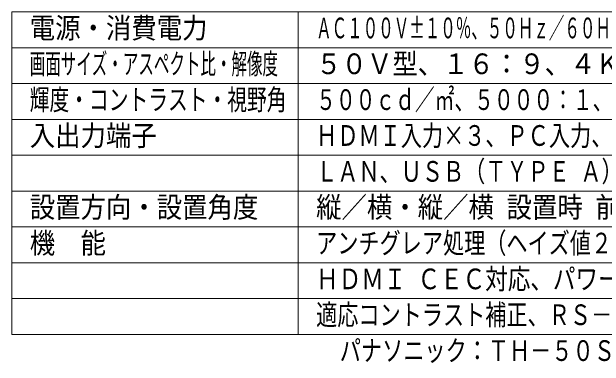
# Model space of a CAD drawing. Units: millimetres on the paper. Extents: x -63 to 66, y -59 to 59.
# Drawn here: x -62.9 to 19.8, y -59 to -9.6 of the extents above; entities that cross this region are included whole.
import ezdxf
from ezdxf.enums import TextEntityAlignment as Align

# ---------------------------------------------------------------- set-up
doc = ezdxf.new("R2010")
doc.units = ezdxf.units.MM
doc.layers.add('0-0_MOJI1', color=7, linetype='Continuous')
doc.layers.add('0-1_相当品', color=4, linetype='Continuous')
doc.layers.add('0-5_WAKU', color=4, linetype='Continuous', lineweight=9)
doc.styles.add('ＭＳ ゴシック', font='')
doc.styles.get('ＭＳ ゴシック').set_extended_font_data('MS Gothic')

msp = doc.modelspace()

# ---------------------------------------------------------------- linework, layer by layer
at = {"layer": '0-5_WAKU', "color": 3}
for p, q in [((-62.904, -54.6), (-62.904, -9.6)), ((62.096, -9.6), (-62.904, -9.6)), ((-22.904, -54.6), (-22.904, -9.6)), ((-62.904, -54.6), (62.096, -54.6))]:
    msp.add_line(p, q, dxfattribs=at)
at = {"layer": '0-5_WAKU'}
for p, q in [((62.096, -14.6), (-62.904, -14.6)), ((62.096, -19.6), (-62.904, -19.6)), ((62.096, -24.6), (-62.904, -24.6)), ((62.096, -29.6), (-62.904, -29.6)), ((-62.904, -34.6), (62.096, -34.6)), ((-62.904, -39.6), (62.096, -39.6)), ((-62.904, -44.6), (62.096, -44.6)), ((-62.904, -49.6), (62.096, -49.6))]:
    msp.add_line(p, q, dxfattribs=at)

# ---------------------------------------------------------------- texts
at = {"layer": '0-0_MOJI1', "style": 'ＭＳ ゴシック'}
for s, height, width, p in [('ＡＣ１００Ｖ±１０％、５０Ｈｚ／６０Ｈｚ、１１９Ｗ（動作時平均消費電力１１５Ｗ）', 2.889, 0.55, (-20.404, -14.155)), ('電源・消費電力', 2.889, 0.9, (-60.404, -14.155)), ('画面サイズ・アスペクト比・解像度', 2.889, 0.55, (-60.404, -19.155)), ('５０Ｖ型、１６：９、４Ｋ ３８４０×２１６０', 2.889, 0.9, (-20.404, -19.155)), ('５００ｃｄ／㎡、５０００：１、１７８°／１７８°（ＣＲ＞１０）', 2.889, 0.7, (-20.404, -24.155)), ('輝度・コントラスト・視野角', 2.889, 0.7, (-60.404, -24.155)), ('入出力端子', 2.889, 0.9, (-60.404, -29.155)), ('ＨＤＭＩ入力×３、ＰＣ入力、シリアル入力、音声入力/出力、', 2.889, 0.75, (-20.404, -29.155)), ('ＬＡＮ、ＵＳＢ（ＴＹＰＥ Ａ）ＵＳＢ２．０対応', 2.886, 0.75, (-20.404, -34.155)), ('設置方向・設置角度', 2.889, 0.9, (-60.404, -39.155)), ('縦／横・縦／横 設置時 前傾／後傾０～２０度', 2.889, 0.9, (-20.404, -39.155)), ('機\u3000能', 2.889, 0.9, (-60.404, -44.155)), ('アンチグレア処理（ヘイズ値２５％）、稼働時間２４時間／日、', 2.886, 0.75, (-20.404, -44.155)), ('ＨＤＭＩ ＣＥＣ対応、パワーマネジメント機能、', 2.886, 0.8, (-20.404, -49.155)), ('適応コントラスト補正、ＲＳ－２３２Ｃ／ＰＪＬｉｎｋ対応', 2.886, 0.75, (-20.404, -54.155))]:
    msp.add_text(s, height=height, dxfattribs=dict(at, width=width)).set_placement(p, align=Align.BOTTOM_LEFT)
at = {"layer": '0-1_相当品', "style": 'ＭＳ ゴシック', "width": 0.75}
msp.add_text('パナソニック：ＴＨ－５０ＳＱＣ１Ｊ＋ＴＹ-ＳＴ４３ＰＥ９', height=2.889, dxfattribs=at).set_placement((-17.104, -59.155), align=Align.BOTTOM_LEFT)

doc.saveas('drawing.dxf')
